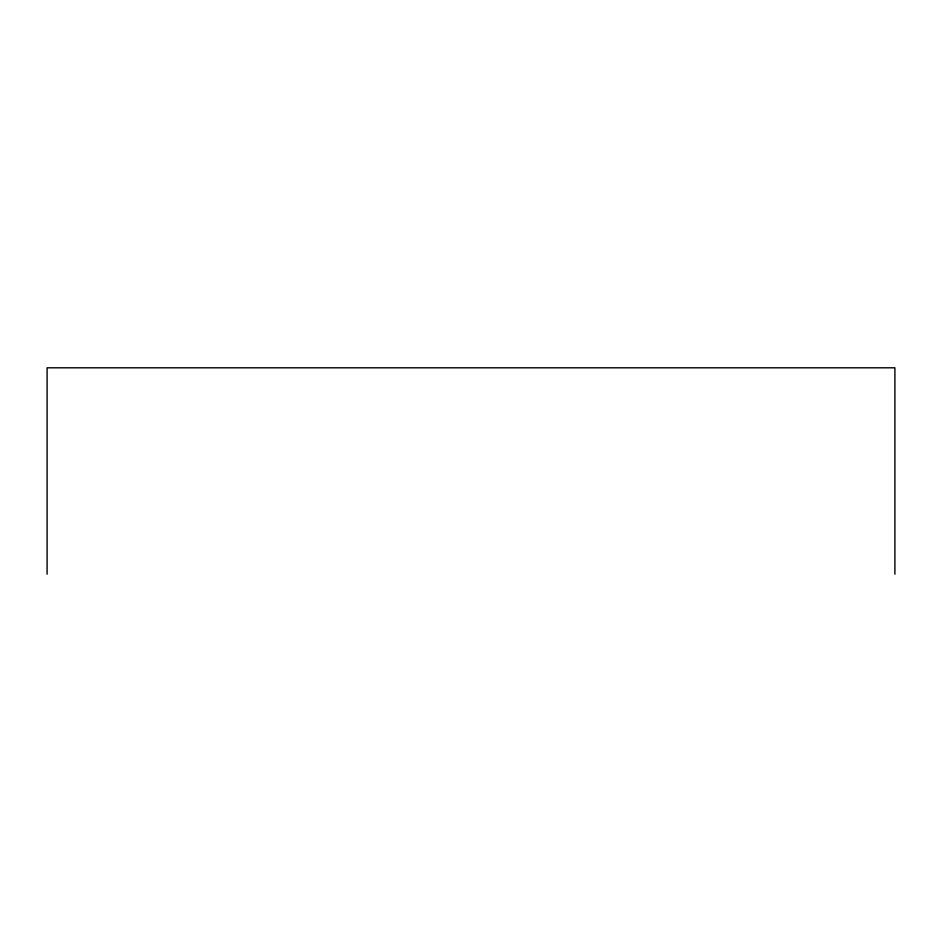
<?xml version="1.0" encoding="UTF-8"?>
<svg xmlns="http://www.w3.org/2000/svg" width="942" height="942" viewBox="0 0 942 942"><rect width="100%" height="100%" fill="white"/><g stroke="black" fill="none" stroke-linecap="round" stroke-linejoin="round"><path stroke-width="1.41" d="M894.9 574.196L894.9 367.804L47.1 367.804L47.1 574.196"/></g></svg>
